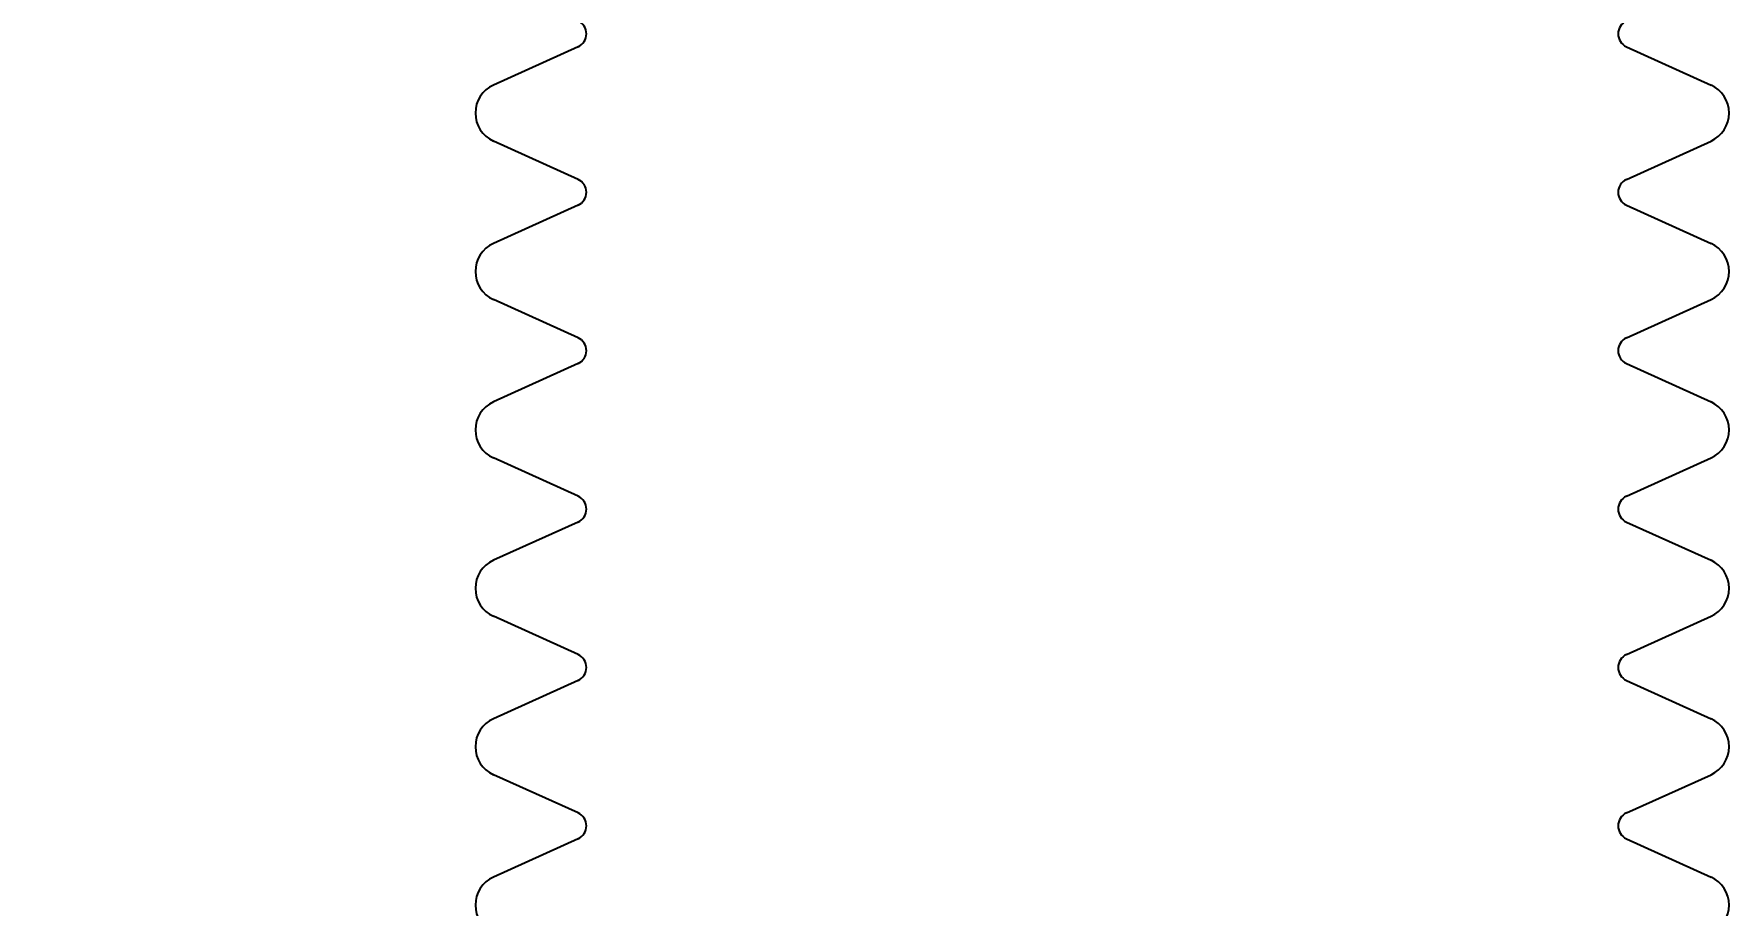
# Model space of a CAD drawing. Header units: millimetres. Extents: x 7589 to 12925, y 625 to 5429.
# Drawn here: x 8153.2 to 8511.6, y 3978.4 to 4162.7 of the extents above; entities that cross this region are included whole.
import ezdxf

# ---------------------------------------------------------------- set-up
doc = ezdxf.new("R2010")
doc.units = ezdxf.units.MM
doc.header["$LTSCALE"] = 307.34
doc.header["$PDMODE"] = 3
doc.header["$PDSIZE"] = 8
doc.layers.get('0').update_dxf_attribs({"linetype": 'CONTINUOUS'})
doc.layers.get('Defpoints').update_dxf_attribs({"linetype": 'CONTINUOUS'})
doc.styles.get("Standard").update_dxf_attribs({"font": 'calibri.ttf'})
doc.dimstyles.get("Standard").update_dxf_attribs({"dimtxt": 35, "dimasz": 35, "dimexe": 1.5, "dimexo": 1, "dimtad": 1, "dimdsep": 46, "dimtxsty": 'Standard', "dimblk": '_FILLED', "dimblk1": '_FILLED', "dimblk2": '_FILLED', "dimcen": 0.09, "dimazin": 2, "dimtol": 1, "dimtp": 0.01, "dimtm": 0.01, "dimtfac": 1, "dimtofl": 0, "dimtmove": 0, "dimatfit": 3, "dimldrblk": '_FILLED', "dimfxl": 1, "dimtolj": 1, "dimarcsym": 0})

# ---------------------------------------------------------------- blocks, each defined once
blk = doc.blocks.new('_FILLED')
at = {"color": 0, "linetype": 'ByBlock'}
blk.add_solid([(0, 0), (-1, 0.214), (-1, -0.214)], dxfattribs=at)
blk = doc.blocks.new('*D70')
at = {"color": 0, "lineweight": -2}
for p, q in [((8378.05, 4630.8), (7730.11, 4630.8)), ((7731.61, 4595.8), (7731.61, 3516)), ((7731.61, 2399.25), (7731.61, 3479.05)), ((7931.89, 2364.25), (7730.11, 2364.25))]:
    blk.add_line(p, q, dxfattribs=at)
at = {"layer": 'Defpoints', "color": 0}
for p in [(8379.05, 4630.8), (7731.61, 2364.25), (7932.89, 2364.25)]:
    blk.add_point(p, dxfattribs=at)
at = {"color": 0, "linetype": 'ByBlock', "lineweight": -2, "xscale": 35, "yscale": 35, "zscale": 35}
for p, rotation in [((7731.61, 4630.8), 90), ((7731.61, 2364.25), 270)]:
    blk.add_blockref('_FILLED', p, dxfattribs=dict(at, rotation=rotation))
at = {"color": 0, "insert": (7731.61, 3497.53), "char_height": 35, "attachment_point": 5}
blk.add_mtext('\\A1;\\A1;C', dxfattribs=at)

msp = doc.modelspace()

# ---------------------------------------------------------------- linework, layer by layer
at = {"color": 0, "linetype": 'Continuous'}
for p, q in [((8268.22908, 4159.96549), (8250.34643, 4151.86997)), ((8489.87843, 4159.96549), (8507.76108, 4151.86997)), ((8268.22908, 4131.93148), (8250.34643, 4140.027)), ((8489.87843, 4131.93148), (8507.76108, 4140.027)), ((8268.22908, 4126.46549), (8250.34643, 4118.36997)), ((8489.87843, 4126.46549), (8507.76108, 4118.36997)), ((8268.22908, 4098.43148), (8250.34643, 4106.527)), ((8489.87843, 4098.43148), (8507.76108, 4106.527)), ((8268.22908, 4092.96549), (8250.34643, 4084.86997)), ((8489.87843, 4092.96549), (8507.76108, 4084.86997)), ((8268.22908, 4064.93148), (8250.34643, 4073.027)), ((8489.87843, 4064.93148), (8507.76108, 4073.027)), ((8268.22908, 4059.46549), (8250.34643, 4051.36997)), ((8489.87843, 4059.46549), (8507.76108, 4051.36997)), ((8268.22908, 4031.43148), (8250.34643, 4039.527)), ((8489.87843, 4031.43148), (8507.76108, 4039.527)), ((8268.22908, 4025.96549), (8250.34643, 4017.86997)), ((8489.87843, 4025.96549), (8507.76108, 4017.86997)), ((8268.22908, 3997.93148), (8250.34643, 4006.027)), ((8489.87843, 3997.93148), (8507.76108, 4006.027)), ((8268.22908, 3992.46549), (8250.34643, 3984.36997)), ((8489.87843, 3992.46549), (8507.76108, 3984.36997))]:
    msp.add_line(p, q, dxfattribs=at)
for centre, radius, start, end in [((8266.99184, 4162.69849), 3, 294.3563913, 65.6436087), ((8491.11567, 4162.69849), 3, 114.3563913, 245.6436087), ((8253.02711, 4145.94849), 6.5, 114.3563913, 245.6436087), ((8505.0804, 4145.94849), 6.5, 294.3563913, 65.6436087), ((8266.99184, 4129.19849), 3, 294.3563913, 65.6436087), ((8491.11567, 4129.19849), 3, 114.3563913, 245.6436087), ((8253.02711, 4112.44849), 6.5, 114.3563913, 245.6436087), ((8505.0804, 4112.44849), 6.5, 294.3563913, 65.6436087), ((8266.99184, 4095.69849), 3, 294.3563913, 65.6436087), ((8491.11567, 4095.69849), 3, 114.3563913, 245.6436087), ((8253.02711, 4078.94849), 6.5, 114.3563913, 245.6436087), ((8505.0804, 4078.94849), 6.5, 294.3563913, 65.6436087), ((8266.99184, 4062.19849), 3, 294.3563913, 65.6436087), ((8491.11567, 4062.19849), 3, 114.3563913, 245.6436087), ((8253.02711, 4045.44849), 6.5, 114.3563913, 245.6436087), ((8505.0804, 4045.44849), 6.5, 294.3563913, 65.6436087), ((8266.99184, 4028.69849), 3, 294.3563913, 65.6436087), ((8491.11567, 4028.69849), 3, 114.3563913, 245.6436087), ((8253.02711, 4011.94849), 6.5, 114.3563913, 245.6436087), ((8505.0804, 4011.94849), 6.5, 294.3563913, 65.6436087), ((8266.99184, 3995.19849), 3, 294.3563913, 65.6436087), ((8491.11567, 3995.19849), 3, 114.3563913, 245.6436087), ((8253.02711, 3978.44849), 6.5, 114.3563913, 245.6436087), ((8505.0804, 3978.44849), 6.5, 294.3563913, 65.6436087)]:
    msp.add_arc(centre, radius, start, end, dxfattribs=at)

# ---------------------------------------------------------------- dimensions: what is measured, and where the dimension line sits
at = {"color": 0}
dim = msp.add_linear_dim(base=(7731.60895, 2364.25215), p1=(8379.05376, 4630.80358), p2=(7932.89123, 2364.25215), angle=90, text='\\A1;C', dimstyle='Standard', override={"dimtad": 0, "dimtih": 1, "dimtoh": 1, "dimdec": 4, "dimzin": 0, "dimtxsty": 'Standard', "dimcen": 62.865, "dimadec": 0, "dimazin": 0, "dimtdec": 4, "dimtzin": 0}, dxfattribs=at)
dim.commit()
dim.dimension.update_dxf_attribs({"geometry": '*D70', "text_midpoint": (7731.60895, 3497.52786)})

doc.saveas('drawing.dxf')
